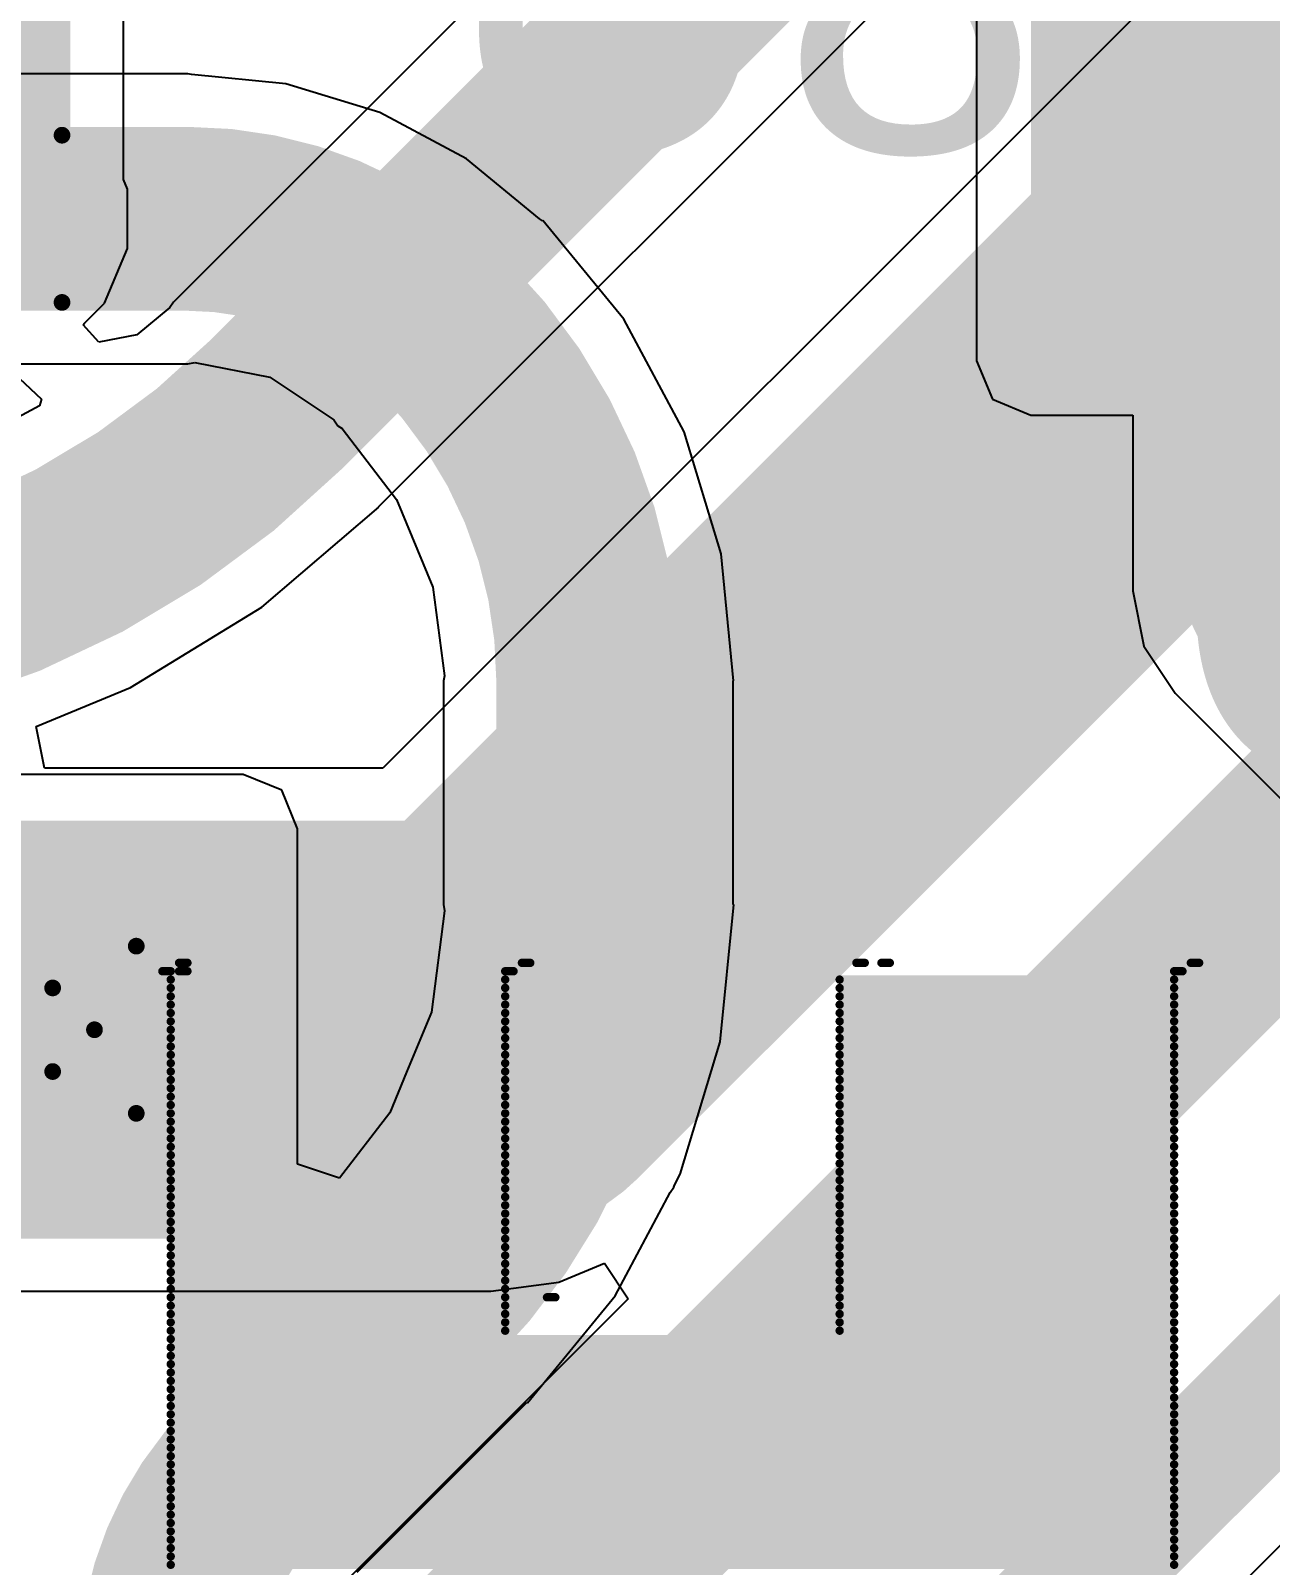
# Model space of a CAD drawing. Header units: inches. Extents: x -0.9 to 13.3, y -2.2 to 2.7.
# Drawn here: x 0.8137 to 0.9619, y -0.3601 to -0.1765 of the extents above; entities that cross this region are included whole.
import ezdxf

# ---------------------------------------------------------------- set-up
doc = ezdxf.new("R2010")
doc.units = ezdxf.units.IN
doc.header["$MEASUREMENT"] = 0
for name, color, linetype in [('Board Outline', 216, 'Continuous'), ('Bottom Layer', 5, 'Continuous'), ('Bottom Overlay', 54, 'Continuous'), ('Dimension', 6, 'Continuous'), ('Drill Drawing', 1, 'Continuous'), ('Top Layer', 1, 'Continuous'), ('Top Overlay', 2, 'Continuous'), ('Top Paste', 8, 'Continuous'), ('Top Solder', 216, 'Continuous'), ('Via Holes', 16, 'Continuous')]:
    doc.layers.add(name, color=color, linetype=linetype)
doc.styles.add('Arial', font='', dxfattribs={"height": 0.2})
doc.styles.get('Arial').set_extended_font_data('Arial')

# ---------------------------------------------------------------- blocks, each defined once
blk = doc.blocks.new('C___0402_77')
at = {"layer": 'Top Layer'}
for points in [[(-0.0275, -0.0125), (-0.0275, 0.0125), (-0.0095, 0.0125), (-0.0095, -0.0125)], [(0.0095, -0.0125), (0.0095, 0.0125), (0.0275, 0.0125), (0.0275, -0.0125)]]:
    blk.add_hatch(color=1, dxfattribs=at).paths.add_polyline_path(points)
at = {"layer": 'Top Paste'}
for points in [[(-0.0275, -0.0125), (-0.0275, 0.0125), (-0.0095, 0.0125), (-0.0095, -0.0125)], [(0.0095, -0.0125), (0.0095, 0.0125), (0.0275, 0.0125), (0.0275, -0.0125)]]:
    blk.add_hatch(color=8, dxfattribs=at).paths.add_polyline_path(points)
at = {"layer": 'Top Solder'}
for points in [[(-0.02986, -0.01486), (-0.02986, 0.01486), (-0.00714, 0.01486), (-0.00714, -0.01486)], [(0.00714, -0.01486), (0.00714, 0.01486), (0.02986, 0.01486), (0.02986, -0.01486)]]:
    blk.add_hatch(color=216, dxfattribs=at).paths.add_polyline_path(points)
at = {"layer": 'Top Overlay', "const_width": 0.005}
for points in [[(-0.011, 0.016), (-0.031, 0.016)], [(-0.031, 0.016), (-0.031, -0.016)], [(0.031, 0.016), (0.011, 0.016)], [(0.031, 0.016), (0.031, -0.016)], [(-0.011, -0.016), (-0.031, -0.016)], [(0.031, -0.016), (0.011, -0.016)]]:
    blk.add_lwpolyline(points, dxfattribs=at)
at = {"layer": 'Top Overlay', "const_width": 0.0025}
for points in [[(-0.03225, 0.016, 1), (-0.02975, 0.016, 1)], [(-0.03225, 0.016, 1), (-0.02975, 0.016, 1)], [(-0.01225, 0.016, 1), (-0.00975, 0.016, 1)], [(0.00975, 0.016, 1), (0.01225, 0.016, 1)], [(0.02975, 0.016, 1), (0.03225, 0.016, 1)], [(0.02975, 0.016, 1), (0.03225, 0.016, 1)], [(-0.03225, -0.016, 1), (-0.02975, -0.016, 1)], [(-0.03225, -0.016, 1), (-0.02975, -0.016, 1)], [(-0.01225, -0.016, 1), (-0.00975, -0.016, 1)], [(0.00975, -0.016, 1), (0.01225, -0.016, 1)], [(0.02975, -0.016, 1), (0.03225, -0.016, 1)], [(0.02975, -0.016, 1), (0.03225, -0.016, 1)]]:
    blk.add_lwpolyline(points, format="xyb", close=True, dxfattribs=at)

msp = doc.modelspace()

# ---------------------------------------------------------------- hatches: boundary and pattern name
at = {"layer": 'Bottom Layer'}
h = msp.add_hatch(color=5, dxfattribs=at)
edge = h.paths.add_edge_path()
edge.add_arc((0.8074, -0.19905), 0.01181, 0, 360)
h = msp.add_hatch(color=5, dxfattribs=at)
edge = h.paths.add_edge_path()
edge.add_arc((0.81628, -0.29605), 0.01181, 0, 360)
at = {"layer": 'Top Layer'}
for points in [[(0.93328, -0.21605), (0.98128, -0.21605), (0.98128, -0.14205), (0.93328, -0.14205)], [(0.75928, -0.32005), (0.83908, -0.32005), (0.83908, -0.272), (0.75928, -0.272)]]:
    msp.add_hatch(color=1, dxfattribs=at).paths.add_polyline_path(points)
h = msp.add_hatch(color=1, dxfattribs=at)
edge = h.paths.add_edge_path()
edge.add_arc((0.8074, -0.19905), 0.01181, 0, 360)
h = msp.add_hatch(color=1, dxfattribs=at)
edge = h.paths.add_edge_path()
edge.add_arc((0.81628, -0.29605), 0.01181, 0, 360)
at = {"layer": 'Via Holes'}
h = msp.add_hatch(color=7, dxfattribs=at)
edge = h.paths.add_edge_path()
edge.add_arc((0.81628, -0.29605), 0.00591, 0, 360)

# ---------------------------------------------------------------- linework, layer by layer
at = {"layer": 'Board Outline', "const_width": 0.01}
msp.add_lwpolyline([(1.99867, 0.21567, -1.122171), (-0.01159, -1.51329)], format="xyb", dxfattribs=at)
at = {"layer": 'Bottom Layer'}
for p, q in [((1.04286, 0.00311), (0.83075, -0.209)), ((0.85526, -0.23351), (1.06738, -0.0214)), ((1.07759, -0.04294), (0.85575, -0.26478)), ((0.82474, -0.19435), (0.82474, -0.08117)), ((0.8333, -0.48749), (1.15422, -0.16657)), ((0.82522, -0.1955), (0.82474, -0.19435)), ((0.82522, -0.20259), (0.82522, -0.1955)), ((0.8225, -0.20914), (0.82522, -0.20259)), ((0.82009, -0.21155), (0.8225, -0.20914)), ((0.83075, -0.209), (0.83031, -0.20966)), ((0.83031, -0.20966), (0.82633, -0.21293)), ((0.81991, -0.21173), (0.81992, -0.21172)), ((0.82179, -0.21381), (0.81991, -0.21173)), ((0.81992, -0.21172), (0.82009, -0.21155)), ((0.82633, -0.21293), (0.82179, -0.21381)), ((0.81095, -0.21686), (0.81495, -0.22061)), ((0.8147, -0.22143), (0.80402, -0.22714)), ((0.81495, -0.22061), (0.8147, -0.22143)), ((0.84128, -0.24549), (0.85529, -0.23353)), ((0.85529, -0.23353), (0.85526, -0.23351)), ((0.82558, -0.25512), (0.84128, -0.24549)), ((0.81432, -0.25978), (0.82558, -0.25512)), ((0.81532, -0.26478), (0.81432, -0.25978)), ((0.85575, -0.26478), (0.81532, -0.26478)), ((0.8768, -0.32625), (0.88227, -0.32398)), ((0.88227, -0.32398), (0.88511, -0.32822)), ((0.8687, -0.32731), (0.8768, -0.32625)), ((0.36634, -0.32731), (0.8687, -0.32731)), ((0.88511, -0.32822), (0.7859, -0.42742)), ((0.8687, -0.32731), (0.8687, -0.32731))]:
    msp.add_line(p, q, dxfattribs=at)
for points, const_width in [([(0.84301, -0.22126), (1.05512, -0.00915)], 0.022), ([(0.8687, -0.29605), (1.0997, -0.06505)], 0.05), ([(0.8074, -0.19905), (0.8074, -0.08117)], 0.022), ([(0.79924, -0.44076), (1.1005, -0.1395)], 0.025), ([(0.82357, -0.47776), (1.14799, -0.15334)], 0.015), ([(0.36634, -0.29605), (0.81628, -0.29605)], 0.05), ([(0.81628, -0.29605), (0.8687, -0.29605)], 0.05)]:
    msp.add_lwpolyline(points, dxfattribs=dict(at, const_width=const_width))
for points, const_width in [([(0.8019, -0.19905, 1), (0.8129, -0.19905, 1)], 0.011), ([(0.83751, -0.22126, 1), (0.84851, -0.22126, 1)], 0.011), ([(0.83751, -0.22126, 1), (0.84851, -0.22126, 1)], 0.011), ([(0.80378, -0.29605, 1), (0.82878, -0.29605, 1)], 0.025), ([(0.80378, -0.29605, 1), (0.82878, -0.29605, 1)], 0.025), ([(0.8562, -0.29605, 1), (0.8812, -0.29605, 1)], 0.025), ([(0.8562, -0.29605, 1), (0.8812, -0.29605, 1)], 0.025)]:
    msp.add_lwpolyline(points, format="xyb", close=True, dxfattribs=dict(at, const_width=const_width))
at = {"layer": 'Bottom Layer', "const_width": 0.022}
msp.add_lwpolyline([(0.84301, -0.22126, -0.198912), (0.7723, -0.25055)], format="xyb", dxfattribs=at)
at = {"layer": 'Bottom Overlay', "const_width": 0.001}
for points in [[(0.8314, -0.28805), (0.8324, -0.28805)], [(0.8724, -0.28805), (0.8734, -0.28805)], [(0.9124, -0.28805), (0.9134, -0.28805)], [(0.9154, -0.28805), (0.9164, -0.28805)], [(0.9524, -0.28805), (0.9534, -0.28805)], [(0.8294, -0.28905), (0.8304, -0.28905)], [(0.8304, -0.29005), (0.8704, -0.29005)], [(0.8314, -0.28905), (0.8324, -0.28905)], [(0.8704, -0.28905), (0.8714, -0.28905)], [(0.9104, -0.29005), (0.9504, -0.29005)], [(0.9504, -0.28905), (0.9514, -0.28905)], [(0.8304, -0.29105), (0.8704, -0.29105)], [(0.8304, -0.29205), (0.8704, -0.29205)], [(0.9104, -0.29105), (0.9504, -0.29105)], [(0.9104, -0.29205), (0.9504, -0.29205)], [(0.8304, -0.29305), (0.8704, -0.29305)], [(0.8304, -0.29405), (0.8704, -0.29405)], [(0.9104, -0.29305), (0.9504, -0.29305)], [(0.9104, -0.29405), (0.9504, -0.29405)], [(0.8304, -0.29505), (0.8704, -0.29505)], [(0.9104, -0.29505), (0.9504, -0.29505)], [(0.8304, -0.29605), (0.8704, -0.29605)], [(0.8304, -0.29705), (0.8704, -0.29705)], [(0.9104, -0.29605), (0.9504, -0.29605)], [(0.9104, -0.29705), (0.9504, -0.29705)], [(0.8304, -0.29805), (0.8704, -0.29805)], [(0.8304, -0.29905), (0.8704, -0.29905)], [(0.9104, -0.29805), (0.9504, -0.29805)], [(0.9104, -0.29905), (0.9504, -0.29905)], [(0.8304, -0.30005), (0.8704, -0.30005)], [(0.8304, -0.30105), (0.8704, -0.30105)], [(0.9104, -0.30005), (0.9504, -0.30005)], [(0.9104, -0.30105), (0.9504, -0.30105)], [(0.8304, -0.30205), (0.8704, -0.30205)], [(0.8304, -0.30305), (0.8704, -0.30305)], [(0.9104, -0.30205), (0.9504, -0.30205)], [(0.9104, -0.30305), (0.9504, -0.30305)], [(0.8304, -0.30405), (0.8704, -0.30405)], [(0.8304, -0.30505), (0.8704, -0.30505)], [(0.9104, -0.30405), (0.9504, -0.30405)], [(0.9104, -0.30505), (0.9504, -0.30505)], [(0.8304, -0.30605), (0.8704, -0.30605)], [(0.8304, -0.30705), (0.8704, -0.30705)], [(0.9104, -0.30605), (0.9504, -0.30605)], [(0.9104, -0.30705), (0.9504, -0.30705)], [(0.8304, -0.30805), (0.8704, -0.30805)], [(0.9104, -0.30805), (0.9504, -0.30805)], [(0.8304, -0.30905), (0.8704, -0.30905)], [(0.8304, -0.31005), (0.8704, -0.31005)], [(0.9104, -0.30905), (0.9504, -0.30905)], [(0.9104, -0.31005), (0.9504, -0.31005)], [(0.8304, -0.31105), (0.8704, -0.31105)], [(0.8304, -0.31205), (0.8704, -0.31205)], [(0.9104, -0.31105), (0.9504, -0.31105)], [(0.9104, -0.31205), (0.9504, -0.31205)], [(0.8304, -0.31305), (0.8704, -0.31305)], [(0.8304, -0.31405), (0.8704, -0.31405)], [(0.9104, -0.31305), (0.9504, -0.31305)], [(0.9104, -0.31405), (0.9504, -0.31405)], [(0.8304, -0.31505), (0.8704, -0.31505)], [(0.8304, -0.31605), (0.8704, -0.31605)], [(0.9104, -0.31505), (0.9504, -0.31505)], [(0.9104, -0.31605), (0.9504, -0.31605)], [(0.8304, -0.31705), (0.8704, -0.31705)], [(0.8304, -0.31805), (0.8704, -0.31805)], [(0.9104, -0.31705), (0.9504, -0.31705)], [(0.9104, -0.31805), (0.9504, -0.31805)], [(0.8304, -0.31905), (0.8704, -0.31905)], [(0.9104, -0.31905), (0.9504, -0.31905)], [(0.8304, -0.32005), (0.8704, -0.32005)], [(0.8304, -0.32105), (0.8704, -0.32105)], [(0.9104, -0.32005), (0.9504, -0.32005)], [(0.9104, -0.32105), (0.9504, -0.32105)], [(0.8304, -0.32205), (0.8704, -0.32205)], [(0.8304, -0.32305), (0.8704, -0.32305)], [(0.9104, -0.32205), (0.9504, -0.32205)], [(0.9104, -0.32305), (0.9504, -0.32305)], [(0.8304, -0.32405), (0.8704, -0.32405)], [(0.8304, -0.32505), (0.8704, -0.32505)], [(0.9104, -0.32405), (0.9504, -0.32405)], [(0.9104, -0.32505), (0.9504, -0.32505)], [(0.8304, -0.32605), (0.8704, -0.32605)], [(0.8304, -0.32705), (0.8704, -0.32705)], [(0.9104, -0.32605), (0.9504, -0.32605)], [(0.9104, -0.32705), (0.9504, -0.32705)], [(0.8304, -0.32805), (0.8704, -0.32805)], [(0.8304, -0.32905), (0.8704, -0.32905)], [(0.8754, -0.32805), (0.8764, -0.32805)], [(0.9104, -0.32805), (0.9504, -0.32805)], [(0.9104, -0.32905), (0.9504, -0.32905)], [(0.8304, -0.33005), (0.8704, -0.33005)], [(0.9104, -0.33005), (0.9504, -0.33005)], [(0.8304, -0.33105), (0.8704, -0.33105)], [(0.8304, -0.33205), (0.8704, -0.33205)], [(0.9104, -0.33105), (0.9504, -0.33105)], [(0.9104, -0.33205), (0.9504, -0.33205)], [(0.8304, -0.33305), (0.9504, -0.33305)], [(0.8304, -0.33405), (0.9504, -0.33405)], [(0.8304, -0.33505), (0.9504, -0.33505)], [(0.8304, -0.33605), (0.9504, -0.33605)], [(0.8304, -0.33705), (0.9504, -0.33705)], [(0.8304, -0.33805), (0.9504, -0.33805)], [(0.8304, -0.33905), (0.9504, -0.33905)], [(0.8304, -0.34005), (0.9504, -0.34005)], [(0.8304, -0.34105), (0.9504, -0.34105)], [(0.8304, -0.34205), (0.9504, -0.34205)], [(0.8304, -0.34305), (0.9504, -0.34305)], [(0.8304, -0.34405), (0.9504, -0.34405)], [(0.8304, -0.34505), (0.9504, -0.34505)], [(0.8304, -0.34605), (0.9504, -0.34605)], [(0.8304, -0.34705), (0.9504, -0.34705)], [(0.8304, -0.34805), (0.9504, -0.34805)], [(0.8304, -0.34905), (0.9504, -0.34905)], [(0.8304, -0.35005), (0.9504, -0.35005)], [(0.8304, -0.35105), (0.9504, -0.35105)], [(0.8304, -0.35205), (0.9504, -0.35205)], [(0.8304, -0.35305), (0.9504, -0.35305)], [(0.8304, -0.35405), (0.9504, -0.35405)], [(0.8304, -0.35505), (0.9504, -0.35505)], [(0.8304, -0.35605), (0.9504, -0.35605)], [(0.8304, -0.35705), (0.9504, -0.35705)], [(0.8304, -0.35805), (0.9504, -0.35805)], [(0.8304, -0.35905), (0.9504, -0.35905)], [(0.8304, -0.36005), (0.9504, -0.36005)]]:
    msp.add_lwpolyline(points, dxfattribs=at)
at = {"layer": 'Bottom Overlay', "const_width": 0.0005}
for points in [[(0.83115, -0.28805, 1), (0.83165, -0.28805, 1)], [(0.83215, -0.28805, 1), (0.83265, -0.28805, 1)], [(0.87215, -0.28805, 1), (0.87265, -0.28805, 1)], [(0.87315, -0.28805, 1), (0.87365, -0.28805, 1)], [(0.91215, -0.28805, 1), (0.91265, -0.28805, 1)], [(0.91315, -0.28805, 1), (0.91365, -0.28805, 1)], [(0.91515, -0.28805, 1), (0.91565, -0.28805, 1)], [(0.91615, -0.28805, 1), (0.91665, -0.28805, 1)], [(0.95215, -0.28805, 1), (0.95265, -0.28805, 1)], [(0.95315, -0.28805, 1), (0.95365, -0.28805, 1)], [(0.82915, -0.28905, 1), (0.82965, -0.28905, 1)], [(0.83015, -0.28905, 1), (0.83065, -0.28905, 1)], [(0.83015, -0.29005, 1), (0.83065, -0.29005, 1)], [(0.83115, -0.28905, 1), (0.83165, -0.28905, 1)], [(0.83215, -0.28905, 1), (0.83265, -0.28905, 1)], [(0.87015, -0.28905, 1), (0.87065, -0.28905, 1)], [(0.87015, -0.29005, 1), (0.87065, -0.29005, 1)], [(0.87115, -0.28905, 1), (0.87165, -0.28905, 1)], [(0.91015, -0.29005, 1), (0.91065, -0.29005, 1)], [(0.95015, -0.28905, 1), (0.95065, -0.28905, 1)], [(0.95015, -0.29005, 1), (0.95065, -0.29005, 1)], [(0.95115, -0.28905, 1), (0.95165, -0.28905, 1)], [(0.83015, -0.29105, 1), (0.83065, -0.29105, 1)], [(0.83015, -0.29205, 1), (0.83065, -0.29205, 1)], [(0.87015, -0.29105, 1), (0.87065, -0.29105, 1)], [(0.87015, -0.29205, 1), (0.87065, -0.29205, 1)], [(0.91015, -0.29105, 1), (0.91065, -0.29105, 1)], [(0.91015, -0.29205, 1), (0.91065, -0.29205, 1)], [(0.95015, -0.29105, 1), (0.95065, -0.29105, 1)], [(0.95015, -0.29205, 1), (0.95065, -0.29205, 1)], [(0.83015, -0.29305, 1), (0.83065, -0.29305, 1)], [(0.83015, -0.29405, 1), (0.83065, -0.29405, 1)], [(0.87015, -0.29305, 1), (0.87065, -0.29305, 1)], [(0.87015, -0.29405, 1), (0.87065, -0.29405, 1)], [(0.91015, -0.29305, 1), (0.91065, -0.29305, 1)], [(0.91015, -0.29405, 1), (0.91065, -0.29405, 1)], [(0.95015, -0.29305, 1), (0.95065, -0.29305, 1)], [(0.95015, -0.29405, 1), (0.95065, -0.29405, 1)], [(0.83015, -0.29505, 1), (0.83065, -0.29505, 1)], [(0.87015, -0.29505, 1), (0.87065, -0.29505, 1)], [(0.91015, -0.29505, 1), (0.91065, -0.29505, 1)], [(0.95015, -0.29505, 1), (0.95065, -0.29505, 1)], [(0.83015, -0.29605, 1), (0.83065, -0.29605, 1)], [(0.83015, -0.29705, 1), (0.83065, -0.29705, 1)], [(0.87015, -0.29605, 1), (0.87065, -0.29605, 1)], [(0.87015, -0.29705, 1), (0.87065, -0.29705, 1)], [(0.91015, -0.29605, 1), (0.91065, -0.29605, 1)], [(0.91015, -0.29705, 1), (0.91065, -0.29705, 1)], [(0.95015, -0.29605, 1), (0.95065, -0.29605, 1)], [(0.95015, -0.29705, 1), (0.95065, -0.29705, 1)], [(0.83015, -0.29805, 1), (0.83065, -0.29805, 1)], [(0.83015, -0.29905, 1), (0.83065, -0.29905, 1)], [(0.87015, -0.29805, 1), (0.87065, -0.29805, 1)], [(0.87015, -0.29905, 1), (0.87065, -0.29905, 1)], [(0.91015, -0.29805, 1), (0.91065, -0.29805, 1)], [(0.91015, -0.29905, 1), (0.91065, -0.29905, 1)], [(0.95015, -0.29805, 1), (0.95065, -0.29805, 1)], [(0.95015, -0.29905, 1), (0.95065, -0.29905, 1)], [(0.83015, -0.30005, 1), (0.83065, -0.30005, 1)], [(0.83015, -0.30105, 1), (0.83065, -0.30105, 1)], [(0.87015, -0.30005, 1), (0.87065, -0.30005, 1)], [(0.87015, -0.30105, 1), (0.87065, -0.30105, 1)], [(0.91015, -0.30005, 1), (0.91065, -0.30005, 1)], [(0.91015, -0.30105, 1), (0.91065, -0.30105, 1)], [(0.95015, -0.30005, 1), (0.95065, -0.30005, 1)], [(0.95015, -0.30105, 1), (0.95065, -0.30105, 1)], [(0.83015, -0.30205, 1), (0.83065, -0.30205, 1)], [(0.83015, -0.30305, 1), (0.83065, -0.30305, 1)], [(0.87015, -0.30205, 1), (0.87065, -0.30205, 1)], [(0.87015, -0.30305, 1), (0.87065, -0.30305, 1)], [(0.91015, -0.30205, 1), (0.91065, -0.30205, 1)], [(0.91015, -0.30305, 1), (0.91065, -0.30305, 1)], [(0.95015, -0.30205, 1), (0.95065, -0.30205, 1)], [(0.95015, -0.30305, 1), (0.95065, -0.30305, 1)], [(0.83015, -0.30405, 1), (0.83065, -0.30405, 1)], [(0.83015, -0.30505, 1), (0.83065, -0.30505, 1)], [(0.87015, -0.30405, 1), (0.87065, -0.30405, 1)], [(0.87015, -0.30505, 1), (0.87065, -0.30505, 1)], [(0.91015, -0.30405, 1), (0.91065, -0.30405, 1)], [(0.91015, -0.30505, 1), (0.91065, -0.30505, 1)], [(0.95015, -0.30405, 1), (0.95065, -0.30405, 1)], [(0.95015, -0.30505, 1), (0.95065, -0.30505, 1)], [(0.83015, -0.30605, 1), (0.83065, -0.30605, 1)], [(0.83015, -0.30705, 1), (0.83065, -0.30705, 1)], [(0.87015, -0.30605, 1), (0.87065, -0.30605, 1)], [(0.87015, -0.30705, 1), (0.87065, -0.30705, 1)], [(0.91015, -0.30605, 1), (0.91065, -0.30605, 1)], [(0.91015, -0.30705, 1), (0.91065, -0.30705, 1)], [(0.95015, -0.30605, 1), (0.95065, -0.30605, 1)], [(0.95015, -0.30705, 1), (0.95065, -0.30705, 1)], [(0.83015, -0.30805, 1), (0.83065, -0.30805, 1)], [(0.87015, -0.30805, 1), (0.87065, -0.30805, 1)], [(0.91015, -0.30805, 1), (0.91065, -0.30805, 1)], [(0.95015, -0.30805, 1), (0.95065, -0.30805, 1)], [(0.83015, -0.30905, 1), (0.83065, -0.30905, 1)], [(0.83015, -0.31005, 1), (0.83065, -0.31005, 1)], [(0.87015, -0.30905, 1), (0.87065, -0.30905, 1)], [(0.87015, -0.31005, 1), (0.87065, -0.31005, 1)], [(0.91015, -0.30905, 1), (0.91065, -0.30905, 1)], [(0.91015, -0.31005, 1), (0.91065, -0.31005, 1)], [(0.95015, -0.30905, 1), (0.95065, -0.30905, 1)], [(0.95015, -0.31005, 1), (0.95065, -0.31005, 1)], [(0.83015, -0.31105, 1), (0.83065, -0.31105, 1)], [(0.83015, -0.31205, 1), (0.83065, -0.31205, 1)], [(0.87015, -0.31105, 1), (0.87065, -0.31105, 1)], [(0.87015, -0.31205, 1), (0.87065, -0.31205, 1)], [(0.91015, -0.31105, 1), (0.91065, -0.31105, 1)], [(0.91015, -0.31205, 1), (0.91065, -0.31205, 1)], [(0.95015, -0.31105, 1), (0.95065, -0.31105, 1)], [(0.95015, -0.31205, 1), (0.95065, -0.31205, 1)], [(0.83015, -0.31305, 1), (0.83065, -0.31305, 1)], [(0.83015, -0.31405, 1), (0.83065, -0.31405, 1)], [(0.87015, -0.31305, 1), (0.87065, -0.31305, 1)], [(0.87015, -0.31405, 1), (0.87065, -0.31405, 1)], [(0.91015, -0.31305, 1), (0.91065, -0.31305, 1)], [(0.91015, -0.31405, 1), (0.91065, -0.31405, 1)], [(0.95015, -0.31305, 1), (0.95065, -0.31305, 1)], [(0.95015, -0.31405, 1), (0.95065, -0.31405, 1)], [(0.83015, -0.31505, 1), (0.83065, -0.31505, 1)], [(0.83015, -0.31605, 1), (0.83065, -0.31605, 1)], [(0.87015, -0.31505, 1), (0.87065, -0.31505, 1)], [(0.87015, -0.31605, 1), (0.87065, -0.31605, 1)], [(0.91015, -0.31505, 1), (0.91065, -0.31505, 1)], [(0.91015, -0.31605, 1), (0.91065, -0.31605, 1)], [(0.95015, -0.31505, 1), (0.95065, -0.31505, 1)], [(0.95015, -0.31605, 1), (0.95065, -0.31605, 1)], [(0.83015, -0.31705, 1), (0.83065, -0.31705, 1)], [(0.83015, -0.31805, 1), (0.83065, -0.31805, 1)], [(0.87015, -0.31705, 1), (0.87065, -0.31705, 1)], [(0.87015, -0.31805, 1), (0.87065, -0.31805, 1)], [(0.91015, -0.31705, 1), (0.91065, -0.31705, 1)], [(0.91015, -0.31805, 1), (0.91065, -0.31805, 1)], [(0.95015, -0.31705, 1), (0.95065, -0.31705, 1)], [(0.95015, -0.31805, 1), (0.95065, -0.31805, 1)], [(0.83015, -0.31905, 1), (0.83065, -0.31905, 1)], [(0.87015, -0.31905, 1), (0.87065, -0.31905, 1)], [(0.91015, -0.31905, 1), (0.91065, -0.31905, 1)], [(0.95015, -0.31905, 1), (0.95065, -0.31905, 1)], [(0.83015, -0.32005, 1), (0.83065, -0.32005, 1)], [(0.83015, -0.32105, 1), (0.83065, -0.32105, 1)], [(0.87015, -0.32005, 1), (0.87065, -0.32005, 1)], [(0.87015, -0.32105, 1), (0.87065, -0.32105, 1)], [(0.91015, -0.32005, 1), (0.91065, -0.32005, 1)], [(0.91015, -0.32105, 1), (0.91065, -0.32105, 1)], [(0.95015, -0.32005, 1), (0.95065, -0.32005, 1)], [(0.95015, -0.32105, 1), (0.95065, -0.32105, 1)], [(0.83015, -0.32205, 1), (0.83065, -0.32205, 1)], [(0.83015, -0.32305, 1), (0.83065, -0.32305, 1)], [(0.87015, -0.32205, 1), (0.87065, -0.32205, 1)], [(0.87015, -0.32305, 1), (0.87065, -0.32305, 1)], [(0.91015, -0.32205, 1), (0.91065, -0.32205, 1)], [(0.91015, -0.32305, 1), (0.91065, -0.32305, 1)], [(0.95015, -0.32205, 1), (0.95065, -0.32205, 1)], [(0.95015, -0.32305, 1), (0.95065, -0.32305, 1)], [(0.83015, -0.32405, 1), (0.83065, -0.32405, 1)], [(0.83015, -0.32505, 1), (0.83065, -0.32505, 1)], [(0.87015, -0.32405, 1), (0.87065, -0.32405, 1)], [(0.87015, -0.32505, 1), (0.87065, -0.32505, 1)], [(0.91015, -0.32405, 1), (0.91065, -0.32405, 1)], [(0.91015, -0.32505, 1), (0.91065, -0.32505, 1)], [(0.95015, -0.32405, 1), (0.95065, -0.32405, 1)], [(0.95015, -0.32505, 1), (0.95065, -0.32505, 1)], [(0.83015, -0.32605, 1), (0.83065, -0.32605, 1)], [(0.83015, -0.32705, 1), (0.83065, -0.32705, 1)], [(0.87015, -0.32605, 1), (0.87065, -0.32605, 1)], [(0.87015, -0.32705, 1), (0.87065, -0.32705, 1)], [(0.91015, -0.32605, 1), (0.91065, -0.32605, 1)], [(0.91015, -0.32705, 1), (0.91065, -0.32705, 1)], [(0.95015, -0.32605, 1), (0.95065, -0.32605, 1)], [(0.95015, -0.32705, 1), (0.95065, -0.32705, 1)], [(0.83015, -0.32805, 1), (0.83065, -0.32805, 1)], [(0.83015, -0.32905, 1), (0.83065, -0.32905, 1)], [(0.87015, -0.32805, 1), (0.87065, -0.32805, 1)], [(0.87015, -0.32905, 1), (0.87065, -0.32905, 1)], [(0.87515, -0.32805, 1), (0.87565, -0.32805, 1)], [(0.87615, -0.32805, 1), (0.87665, -0.32805, 1)], [(0.91015, -0.32805, 1), (0.91065, -0.32805, 1)], [(0.91015, -0.32905, 1), (0.91065, -0.32905, 1)], [(0.95015, -0.32805, 1), (0.95065, -0.32805, 1)], [(0.95015, -0.32905, 1), (0.95065, -0.32905, 1)], [(0.83015, -0.33005, 1), (0.83065, -0.33005, 1)], [(0.87015, -0.33005, 1), (0.87065, -0.33005, 1)], [(0.91015, -0.33005, 1), (0.91065, -0.33005, 1)], [(0.95015, -0.33005, 1), (0.95065, -0.33005, 1)], [(0.83015, -0.33105, 1), (0.83065, -0.33105, 1)], [(0.83015, -0.33205, 1), (0.83065, -0.33205, 1)], [(0.87015, -0.33105, 1), (0.87065, -0.33105, 1)], [(0.87015, -0.33205, 1), (0.87065, -0.33205, 1)], [(0.91015, -0.33105, 1), (0.91065, -0.33105, 1)], [(0.91015, -0.33205, 1), (0.91065, -0.33205, 1)], [(0.95015, -0.33105, 1), (0.95065, -0.33105, 1)], [(0.95015, -0.33205, 1), (0.95065, -0.33205, 1)], [(0.83015, -0.33305, 1), (0.83065, -0.33305, 1)], [(0.83015, -0.33405, 1), (0.83065, -0.33405, 1)], [(0.95015, -0.33305, 1), (0.95065, -0.33305, 1)], [(0.95015, -0.33405, 1), (0.95065, -0.33405, 1)], [(0.83015, -0.33505, 1), (0.83065, -0.33505, 1)], [(0.83015, -0.33605, 1), (0.83065, -0.33605, 1)], [(0.95015, -0.33505, 1), (0.95065, -0.33505, 1)], [(0.95015, -0.33605, 1), (0.95065, -0.33605, 1)], [(0.83015, -0.33705, 1), (0.83065, -0.33705, 1)], [(0.83015, -0.33805, 1), (0.83065, -0.33805, 1)], [(0.95015, -0.33705, 1), (0.95065, -0.33705, 1)], [(0.95015, -0.33805, 1), (0.95065, -0.33805, 1)], [(0.83015, -0.33905, 1), (0.83065, -0.33905, 1)], [(0.83015, -0.34005, 1), (0.83065, -0.34005, 1)], [(0.95015, -0.33905, 1), (0.95065, -0.33905, 1)], [(0.95015, -0.34005, 1), (0.95065, -0.34005, 1)], [(0.83015, -0.34105, 1), (0.83065, -0.34105, 1)], [(0.95015, -0.34105, 1), (0.95065, -0.34105, 1)], [(0.83015, -0.34205, 1), (0.83065, -0.34205, 1)], [(0.83015, -0.34305, 1), (0.83065, -0.34305, 1)], [(0.95015, -0.34205, 1), (0.95065, -0.34205, 1)], [(0.95015, -0.34305, 1), (0.95065, -0.34305, 1)], [(0.83015, -0.34405, 1), (0.83065, -0.34405, 1)], [(0.83015, -0.34505, 1), (0.83065, -0.34505, 1)], [(0.95015, -0.34405, 1), (0.95065, -0.34405, 1)], [(0.95015, -0.34505, 1), (0.95065, -0.34505, 1)], [(0.83015, -0.34605, 1), (0.83065, -0.34605, 1)], [(0.83015, -0.34705, 1), (0.83065, -0.34705, 1)], [(0.95015, -0.34605, 1), (0.95065, -0.34605, 1)], [(0.95015, -0.34705, 1), (0.95065, -0.34705, 1)], [(0.83015, -0.34805, 1), (0.83065, -0.34805, 1)], [(0.83015, -0.34905, 1), (0.83065, -0.34905, 1)], [(0.95015, -0.34805, 1), (0.95065, -0.34805, 1)], [(0.95015, -0.34905, 1), (0.95065, -0.34905, 1)], [(0.83015, -0.35005, 1), (0.83065, -0.35005, 1)], [(0.83015, -0.35105, 1), (0.83065, -0.35105, 1)], [(0.95015, -0.35005, 1), (0.95065, -0.35005, 1)], [(0.95015, -0.35105, 1), (0.95065, -0.35105, 1)], [(0.83015, -0.35205, 1), (0.83065, -0.35205, 1)], [(0.95015, -0.35205, 1), (0.95065, -0.35205, 1)], [(0.83015, -0.35305, 1), (0.83065, -0.35305, 1)], [(0.83015, -0.35405, 1), (0.83065, -0.35405, 1)], [(0.95015, -0.35305, 1), (0.95065, -0.35305, 1)], [(0.95015, -0.35405, 1), (0.95065, -0.35405, 1)], [(0.83015, -0.35505, 1), (0.83065, -0.35505, 1)], [(0.83015, -0.35605, 1), (0.83065, -0.35605, 1)], [(0.95015, -0.35505, 1), (0.95065, -0.35505, 1)], [(0.95015, -0.35605, 1), (0.95065, -0.35605, 1)], [(0.83015, -0.35705, 1), (0.83065, -0.35705, 1)], [(0.83015, -0.35805, 1), (0.83065, -0.35805, 1)], [(0.95015, -0.35705, 1), (0.95065, -0.35705, 1)], [(0.95015, -0.35805, 1), (0.95065, -0.35805, 1)], [(0.83015, -0.35905, 1), (0.83065, -0.35905, 1)], [(0.83015, -0.36005, 1), (0.83065, -0.36005, 1)], [(0.95015, -0.35905, 1), (0.95065, -0.35905, 1)], [(0.95015, -0.36005, 1), (0.95065, -0.36005, 1)]]:
    msp.add_lwpolyline(points, format="xyb", close=True, dxfattribs=at)
at = {"layer": 'Dimension', "const_width": 0.01}
msp.add_lwpolyline([(0.04081, 0.0156, -3.064051), (0.02964, -1.5299)], format="xyb", dxfattribs=at)
at = {"layer": 'Drill Drawing', "const_width": 0.002}
for points in [[(0.8074, -0.19405), (0.8174, -0.18905)], [(0.8124, -0.19905), (0.8174, -0.18905)], [(0.8124, -0.19905), (0.8174, -0.20905)], [(0.8074, -0.20405), (0.8174, -0.20905)], [(0.80628, -0.28605), (0.81628, -0.29105)], [(0.81628, -0.29105), (0.82628, -0.28605)], [(0.82128, -0.29605), (0.82628, -0.28605)], [(0.82128, -0.29605), (0.82628, -0.30605)], [(0.80628, -0.30605), (0.81628, -0.30105)], [(0.81628, -0.30105), (0.82628, -0.30605)]]:
    msp.add_lwpolyline(points, dxfattribs=at)
at = {"layer": 'Drill Drawing', "const_width": 0.001}
for points in [[(0.8169, -0.18905, 1), (0.8179, -0.18905, 1)], [(0.8169, -0.18905, 1), (0.8179, -0.18905, 1)], [(0.8169, -0.20905, 1), (0.8179, -0.20905, 1)], [(0.8169, -0.20905, 1), (0.8179, -0.20905, 1)], [(0.82578, -0.28605, 1), (0.82678, -0.28605, 1)], [(0.82578, -0.28605, 1), (0.82678, -0.28605, 1)], [(0.81578, -0.29105, 1), (0.81678, -0.29105, 1)], [(0.81578, -0.29105, 1), (0.81678, -0.29105, 1)], [(0.82078, -0.29605, 1), (0.82178, -0.29605, 1)], [(0.82078, -0.29605, 1), (0.82178, -0.29605, 1)], [(0.81578, -0.30105, 1), (0.81678, -0.30105, 1)], [(0.81578, -0.30105, 1), (0.81678, -0.30105, 1)], [(0.82578, -0.30605, 1), (0.82678, -0.30605, 1)], [(0.82578, -0.30605, 1), (0.82678, -0.30605, 1)]]:
    msp.add_lwpolyline(points, format="xyb", close=True, dxfattribs=at)
at = {"layer": 'Top Layer'}
for p, q in [((0.92678, -0.17138), (0.92678, -0.21605)), ((0.83245, -0.18171), (0.8121, -0.18171)), ((0.83289, -0.1818), (0.83245, -0.18171)), ((0.84415, -0.18291), (0.83289, -0.1818)), ((0.8554, -0.18632), (0.84415, -0.18291)), ((0.86576, -0.19186), (0.8554, -0.18632)), ((0.87451, -0.19904), (0.86576, -0.19186)), ((0.87488, -0.19929), (0.87451, -0.19904)), ((0.87491, -0.19926), (0.87488, -0.19929)), ((0.88459, -0.21106), (0.87491, -0.19926)), ((0.89179, -0.22452), (0.88459, -0.21106)), ((0.8121, -0.21638), (0.83245, -0.21638)), ((0.83245, -0.21638), (0.83327, -0.21622)), ((0.83327, -0.21622), (0.84227, -0.21801)), ((0.92678, -0.21605), (0.92869, -0.22064)), ((0.84227, -0.21801), (0.8499, -0.22311)), ((0.92869, -0.22064), (0.93328, -0.22254)), ((0.8499, -0.22311), (0.85037, -0.2238)), ((0.85037, -0.2238), (0.85089, -0.22415)), ((0.93328, -0.22254), (0.94545, -0.22254)), ((0.94545, -0.22254), (0.94545, -0.24355)), ((0.85089, -0.22415), (0.8574, -0.23264)), ((0.89622, -0.23913), (0.89179, -0.22452)), ((0.8574, -0.23264), (0.86174, -0.2431)), ((0.89772, -0.25432), (0.89622, -0.23913)), ((0.86174, -0.2431), (0.86313, -0.2537)), ((0.94545, -0.24355), (0.94676, -0.25018)), ((0.94676, -0.25018), (0.95052, -0.2558)), ((0.86313, -0.2537), (0.86301, -0.25432)), ((0.86301, -0.25432), (0.86301, -0.28105)), ((0.89767, -0.28105), (0.89767, -0.25432)), ((0.89767, -0.25432), (0.89772, -0.25432)), ((0.95052, -0.2558), (1.00495, -0.31023)), ((0.83908, -0.26551), (0.75928, -0.26551)), ((0.84367, -0.26741), (0.83908, -0.26551)), ((0.84557, -0.272), (0.84367, -0.26741)), ((0.84557, -0.31211), (0.84557, -0.272)), ((0.86316, -0.28183), (0.86157, -0.29395)), ((0.86301, -0.28105), (0.86316, -0.28183)), ((0.89613, -0.2975), (0.89775, -0.28105)), ((0.89775, -0.28105), (0.89767, -0.28105)), ((0.86157, -0.29395), (0.85859, -0.30114)), ((0.89133, -0.31331), (0.89613, -0.2975)), ((0.85859, -0.30114), (0.85659, -0.30597)), ((0.85659, -0.30597), (0.85057, -0.31381)), ((0.85057, -0.31381), (0.84557, -0.31211)), ((0.89063, -0.31463), (0.89133, -0.31331)), ((0.88354, -0.32789), (0.89015, -0.31552)), ((0.89015, -0.31552), (0.89058, -0.31488)), ((0.89058, -0.31488), (0.89063, -0.31463)), ((0.87305, -0.34067), (0.88354, -0.32789)), ((0.85268, -0.36093), (0.873, -0.34062)), ((0.873, -0.34062), (0.87305, -0.34067))]:
    msp.add_line(p, q, dxfattribs=at)
at = {"layer": 'Top Layer', "const_width": 0.022}
for points in [[(0.8074, -0.19905), (0.83245, -0.19905)], [(0.96278, -0.24355), (0.96278, -0.19905)], [(0.96278, -0.24355), (1.02228, -0.30305)], [(0.88034, -0.28105), (0.88034, -0.25432)], [(0.84043, -0.34868), (0.86074, -0.32836)]]:
    msp.add_lwpolyline(points, dxfattribs=at)
at = {"layer": 'Top Layer', "const_width": 0.011}
for points in [[(0.8019, -0.19905, 1), (0.8129, -0.19905, 1)], [(0.82695, -0.19905, 1), (0.83795, -0.19905, 1)], [(0.82695, -0.19905, 1), (0.83795, -0.19905, 1)], [(0.95728, -0.19905, 1), (0.96828, -0.19905, 1)], [(0.85713, -0.21155, 1), (0.86813, -0.21155, 1)], [(0.85713, -0.21155, 1), (0.86813, -0.21155, 1)], [(0.95728, -0.24355, 1), (0.96828, -0.24355, 1)], [(0.95728, -0.24355, 1), (0.96828, -0.24355, 1)], [(0.87484, -0.25432, 1), (0.88584, -0.25432, 1)], [(0.87484, -0.25432, 1), (0.88584, -0.25432, 1)], [(0.87484, -0.28105, 1), (0.88584, -0.28105, 1)], [(0.87484, -0.28105, 1), (0.88584, -0.28105, 1)], [(0.86906, -0.30825, 1), (0.88006, -0.30825, 1)], [(0.86906, -0.30825, 1), (0.88006, -0.30825, 1)], [(0.85524, -0.32836, 1), (0.86624, -0.32836, 1)], [(0.85524, -0.32836, 1), (0.86624, -0.32836, 1)], [(0.83493, -0.34868, 1), (0.84593, -0.34868, 1)], [(0.83493, -0.34868, 1), (0.84593, -0.34868, 1)]]:
    msp.add_lwpolyline(points, format="xyb", close=True, dxfattribs=at)
at = {"layer": 'Top Layer', "const_width": 0.022}
for points in [[(0.83245, -0.19905, -0.198912), (0.86262, -0.21155)], [(0.86262, -0.21155, -0.198912), (0.88034, -0.25432)], [(0.88034, -0.28105, -0.105041), (0.87456, -0.30825)], [(0.87456, -0.30825, -0.09195), (0.86074, -0.32836)], [(0.83034, -0.37304, -0.198832), (0.84043, -0.34868)]]:
    msp.add_lwpolyline(points, format="xyb", dxfattribs=at)

# ---------------------------------------------------------------- block references
at = {"rotation": 180}
msp.add_blockref('C___0402_77', (0.98128, -0.19905), dxfattribs=at)

# ---------------------------------------------------------------- texts
at = {"layer": 'Top Overlay', "style": 'Arial'}
for s, p in [('U8', (0.86296, -0.19104)), ('C9', (0.95025, -0.26613))]:
    msp.add_text(s, height=0.04, dxfattribs=at).set_placement(p)

doc.saveas('drawing.dxf')
